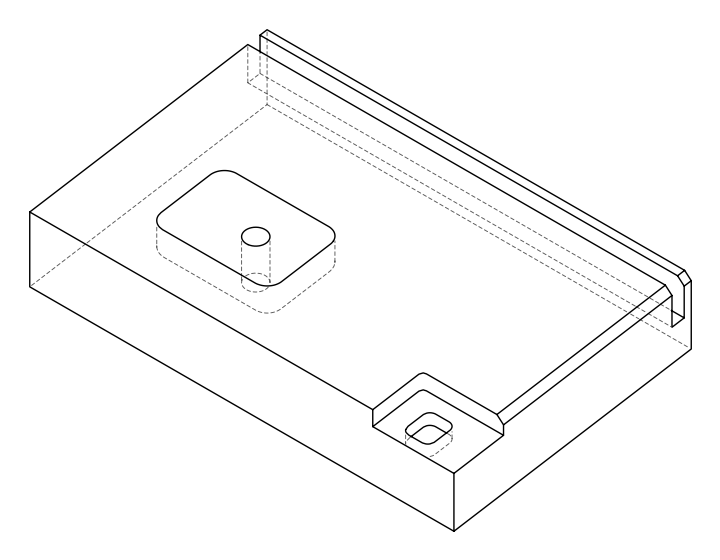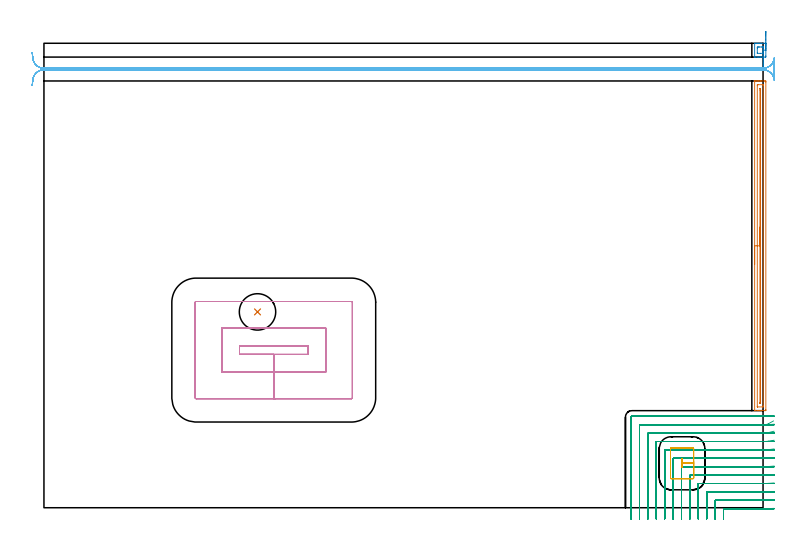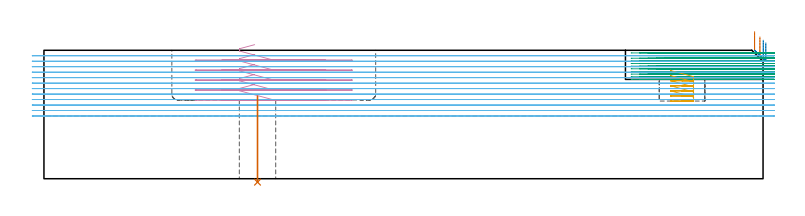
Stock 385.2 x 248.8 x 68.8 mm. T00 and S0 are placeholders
(PLAN: 7 operations, 4 tool changes, 56.7 min)
(1 AREA_MILL | FG_CHAMFER_SURFACE | UGT0205_001 | 4.39 min | 3315 mm3)
(2 AREA_MILL_1 | FG_CHAMFER_SURFACE_1 | UGT0205_001 | 0.32 min | 205 mm3)
(3 MILL_CORNER_NOTCH_RECTANGULAR | CORNER_NOTCH_RECTANGULAR | UGT0201_014 | Follow Part, ap 1.5, ae 75% | 24.53 min | 59681 mm3)
(4 MILL_RECTANGULAR_POCKET | POCKET_RECTANGULAR_STRAIGHT | NXT0201_007 | Follow Part, ap 6.25, ae 75% | 6.04 min | 219333 mm3)
(5 MILL_RECTANGULAR_POCKET_1 | POCKET_RECTANGULAR_STRAIGHT_1 | NXT0201_011 | Follow Part, ap 3, ae 75% | 1.31 min | 7651 mm3)
(6 MILL_RECTANGULAR_SLOT | SLOT_RECTANGULAR | NXT0201_011 | Follow Part, ap 3, ae 75% | 19.92 min | 173415 mm3)
(7 INDEXABLE_INSERT_DRILL_THROUGH_HOLE_FROM_SOLID | STEP1HOLE | NXT0302_010 | 0.19 min | 12583 mm3)
(TOOL UGT0205_001 | Chamfer Mill 20 x 3 x 45 deg. | D20 FL50 Z2)
(TOOL UGT0201_014 | End mill 6 mm | D6 FL24 Z4)
(TOOL NXT0201_007 | ENDMILL 25mm [R216.25-25050GCK54P 1620] | D25 R3 FL54 Z5)
(TOOL NXT0201_011 | ENDMILL 12mm [2P460-1200-NA 1630] | D12 FL38 Z6)
(TOOL NXT0302_010 | Index. Insert Drill 19.5mm [880-D1950L25-05] | D19.5 PA176 FL98 Z2)
(OP 1 AREA_MILL)
G17 G21 G94 G90
T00 M6
G54
G17 G0 G90 X380.7 Y130.3 S1061 M3
G43 Z78.8 H0
G94 G1 Y130.338 Z77.928 F250.
Y130.452 Z77.063
Y130.641 Z76.212
Y130.903 Z75.38
Y131.237 Z74.574
Y131.64 Z73.8
Y132.108 Z73.064
Y132.64 Z72.372
Y133.229 Z71.729
Y133.872 Z71.139
Y134.564 Z70.608
Y135.3 Z70.14
Y136.074 Z69.737
Y136.88 Z69.403
Y137.712 Z69.141
Y138.564 Z68.952
Y139.428 Z68.838
Y140.3 Z68.8
Y228.466
X380.702 Y228.59 Z68.789
X380.81 Y228.598 Z68.682
X380.924 Y228.6 Z68.575
X381.599 Z67.9
X382.298 Z67.201
X382.824 Z66.672
X383.087 Z66.41
X383.7 Z65.797
X383.963 Z65.534
X384.576 Z64.918
X386.021 Z63.475
X386.327 Y228.596 Z63.168
X386.692 Y228.59 Z62.804
X386.696 Y228.396 Z62.801
X386.699 Y228.021
Y52.579
X386.696 Y52.204
X386.692 Y52.01 Z62.804
X386.327 Y52. Z63.168
X384.576 Z64.918
X383.963 Z65.534
X383.7 Z65.797
X383.087 Z66.41
X382.824 Z66.672
X382.298 Z67.201
X380.924 Z68.575
X380.81 Y52.002 Z68.682
X380.702 Y52.01 Z68.789
X380.7 Y52.134 Z68.8
Y140.3
X382.114 Z67.386
X382.115 Y226.071 Z67.385
X382.116 Y226.24 Z67.384
X382.123 Y226.59 Z67.377
X382.472 Y226.598 Z67.028
X385.097 Y226.6 Z64.403
X385.231 Y226.599 Z64.269
X385.253 Y226.596 Z64.247
X385.272 Y226.591 Z64.228
X385.279 Y226.567 Z64.221
X385.284 Y226.41 Z64.216
X385.285 Y226.24 Z64.215
Y54.529
X385.283 Y54.36 Z64.217
X385.277 Y54.01 Z64.223
X384.928 Y54.002 Z64.572
X382.303 Y54. Z67.197
X382.169 Y54.001 Z67.331
X382.147 Y54.004 Z67.353
X382.128 Y54.009 Z67.372
X382.121 Y54.033 Z67.379
X382.116 Y54.19 Z67.384
X382.115 Y54.36 Z67.385
X382.114 Y140.3 Z67.386
X383.528 Z65.972
X383.529 Y223.742 Z65.971
X383.531 Y224.459 Z65.969
X383.533 Y224.545 Z65.967
X383.535 Y224.581 Z65.965
X383.569 Y224.592 Z65.931
X383.7 Y224.593 Z65.8
X383.838 Y224.59 Z65.662
X383.865 Y224.585 Z65.635
X383.868 Y224.562 Z65.632
X383.87 Y224.517 Z65.63
X383.871 Y224.459 Z65.629
X383.872 Y224.284 Z65.628
X383.871 Y56.858 Z65.629
X383.869 Y56.141 Z65.631
X383.867 Y56.055 Z65.633
X383.865 Y56.019 Z65.635
X383.831 Y56.008 Z65.669
X383.7 Y56.007 Z65.8
X383.562 Y56.01 Z65.938
X383.535 Y56.015 Z65.965
X383.532 Y56.038 Z65.968
X383.53 Y56.083 Z65.97
X383.529 Y56.141 Z65.971
Y56.316 Z65.972
X383.528 Y140.3
Y141.172 Z66.01
Y142.037 Z66.123
Y142.888 Z66.312
Y143.72 Z66.575
Y144.526 Z66.908
Y145.3 Z67.311
Y146.036 Z67.78
Y146.728 Z68.311
Y147.371 Z68.9
Y147.96 Z69.544
Y148.492 Z70.236
Y148.96 Z70.972
Y149.363 Z71.745
Y149.697 Z72.551
Y149.959 Z73.383
Y150.148 Z74.235
Y150.262 Z75.1
Y150.3 Z75.972
G0 Z78.8
M5
M2
(OP 2 AREA_MILL_1)
G17 G21 G94 G90
T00 M6
G54
G17 G0 G90 X386.7 Y255.1 S1061 M3
G43 Z78.8 H0
Z72.8
G94 G1 Y255.062 Z71.928 F250.
Y254.948 Z71.063
Y254.759 Z70.212
Y254.497 Z69.38
Y254.163 Z68.574
Y253.76 Z67.8
Y253.292 Z67.064
Y252.76 Z66.372
Y252.171 Z65.729
Y251.528 Z65.14
Y250.836 Z64.608
Y250.1 Z64.14
Y249.326 Z63.737
Y248.52 Z63.403
Y247.688 Z63.141
Y246.837 Z62.952
Y245.972 Z62.838
Y245.1 Z62.8
X386.699 Y241.982 Z62.801
X386.696 Y241.607
X386.692 Y241.41 Z62.804
X386.327 Y241.4 Z63.168
X384.576 Z64.918
X383.969 Z65.528
X383.7 Z65.797
X383.093 Z66.404
X382.824 Z66.672
X382.286 Z67.213
X380.929 Z68.57
X380.812 Y241.402 Z68.68
X380.702 Y241.41 Z68.789
X380.7 Y241.537 Z68.8
Y248.663
X380.703 Y248.79 Z68.788
X380.812 Y248.798 Z68.68
X380.929 Y248.8 Z68.57
X381.611 Z67.889
X382.286 Z67.213
X382.824 Z66.672
X383.093 Z66.404
X383.7 Z65.797
X383.969 Z65.528
X384.576 Z64.918
X386.024 Z63.472
X386.327 Y248.796 Z63.168
X386.692 Y248.79 Z62.804
X386.696 Y248.593 Z62.801
X386.699 Y248.218
X386.7 Y245.1 Z62.8
X385.286 Z64.214
Y244.655
X385.285 Y243.933 Z64.215
X385.284 Y243.764 Z64.216
X385.279 Y243.413 Z64.221
X384.931 Y243.403 Z64.569
X383.7 Y243.4 Z65.8
X382.306 Z67.194
X382.169 Y243.402 Z67.331
X382.147 Y243.404 Z67.353
X382.127 Y243.409 Z67.373
X382.121 Y243.434 Z67.379
X382.116 Y243.593 Z67.384
X382.115 Y243.764 Z67.385
Y246.267
X382.116 Y246.436 Z67.384
X382.121 Y246.787 Z67.379
X382.47 Y246.797 Z67.03
X382.824 Y246.799 Z66.676
X383.342 Y246.8 Z66.158
X384.218 Z65.282
X385.094 Z64.406
X385.231 Y246.798 Z64.269
X385.253 Y246.796 Z64.247
X385.273 Y246.791 Z64.227
X385.279 Y246.766 Z64.221
X385.284 Y246.607 Z64.216
X385.285 Y246.436 Z64.215
X385.286 Y245.714 Z64.214
Y245.1
Y244.229 Z64.252
Y243.364 Z64.366
Y242.512 Z64.555
Y241.68 Z64.817
Y240.874 Z65.151
Y240.1 Z65.554
Y239.364 Z66.023
Y238.672 Z66.554
Y238.029 Z67.143
Y237.44 Z67.787
Y236.909 Z68.479
Y236.44 Z69.214
X385.285 Y236.037 Z69.988
Y235.703 Z70.794
Y235.441 Z71.626
Y235.252 Z72.478
Y235.138 Z73.343
Y235.1 Z74.215
G0 Z78.8
M5
M2
(OP 3 MILL_CORNER_NOTCH_RECTANGULAR)
G17 G21 G94 G90
T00 M6
G54
G17 G0 G90 X391.163 Y-0.324 S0 M3
G43 Z78.802 H0
Z67.384
G94 G1 X388.165 Y-0.454 F250.
G2 X386.028 Y-0.5 R49.5 F500.
G1 X364.296
G3 X364. Y-0.796 R0.3
G1 Y-3.
Y-6. F250.
G0 Z78.802
X391.196 Y4.197
Z67.384
G1 X388.2 Y4.052
G2 X386.028 Y4. R45. F500.
G1 X359.796
G3 X359.5 Y3.704 R0.3
G1 Y-3.
Y-6. F250.
G0 Z78.802
X391.196 Y8.719
Z67.384
G1 X388.2 Y8.558
G2 X386.028 Y8.5 R40.5 F500.
G1 X355.297
G3 X355. Y8.203 R0.3
G1 Y-3.
Y-6. F250.
G0 Z78.802
X391.195 Y13.247
Z67.384
G1 X388.2 Y13.066
G2 X386.028 Y13. R36. F500.
G1 X350.797
G3 X350.5 Y12.703 R0.3
G1 Y-3.
Y-6. F250.
G0 Z78.802
X391.193 Y17.782
Z67.384
G1 X388.2 Y17.575
G2 X386.028 Y17.5 R31.5 F500.
G1 X346.297
G3 X346. Y17.203 R0.3
G1 Y-3.
Y-6. F250.
G0 Z78.802
X391.19 Y22.329
Z67.384
G1 X388.2 Y22.087
G2 X386.028 Y22. R27. F500.
G1 X341.797
G3 X341.5 Y21.703 R0.3
G1 Y-3.
Y-6. F250.
G0 Z78.802
X391.186 Y26.895
Z67.384
G1 X388.2 Y26.605
G2 X386.028 Y26.5 R22.5 F500.
G1 X337.297
G3 X337. Y26.203 R0.3
G1 Y-3.
Y-6. F250.
G0 Z78.802
X391.178 Y31.493
Z67.384
G1 X388.2 Y31.132
G2 X386.028 Y31. R18. F500.
G1 X332.797
G3 X332.5 Y30.703 R0.3
G1 Y-3.
Y-6. F250.
G0 Z78.802
X391.161 Y36.158
Z67.384
G1 X388.2 Y35.676
G2 X386.028 Y35.5 R13.5 F500.
G1 X328.297
G3 X328. Y35.203 R0.3
G1 Y-3.
Y-6. F250.
G0 Z78.802
X391.111 Y40.99
Z67.384
G1 X388.2 Y40.266
G2 X386.028 Y40. R9. F500.
G1 X323.797
G3 X323.5 Y39.703 R0.3
G1 Y-3.
Y-6. F250.
G0 Z78.802
X390.827 Y46.507
Z67.384
G1 X388.2 Y45.059
G2 X386.028 Y44.5 R4.5 F500.
G1 X319.298
G3 X319. Y44.202 R0.3
G1 Y-3.
Y-6. F250.
G0 Z78.802
X389.028 Y49.
Z67.384
G1 X386.028
X314.9 F500.
G3 X314.5 Y48.6 R0.4
G1 Y-3.
Y-6. F250.
G0 Z78.802
X391.158 Y-0.479
Z65.965
G1 X388.158 Y-0.499
G2 X387.83 Y-0.5 R49.5 F500.
G1 X364.296
G3 X364. Y-0.796 R0.3
G1 Y-3.
Y-6. F250.
G0 Z78.802
X391.2 Y4.026
Z65.965
G1 X388.2 Y4.002
G2 X387.83 Y4. R45. F500.
G1 X359.796
G3 X359.5 Y3.704 R0.3
G1 Y-3.
Y-6. F250.
G0 Z78.802
X391.2 Y8.529
Z65.965
G1 X388.2 Y8.502
G2 X387.83 Y8.5 R40.5 F500.
G1 X355.297
G3 X355. Y8.203 R0.3
G1 Y-3.
Y-6. F250.
G0 Z78.802
X391.2 Y13.033
Z65.965
G1 X388.2 Y13.002
G2 X387.83 Y13. R36. F500.
G1 X350.797
G3 X350.5 Y12.703 R0.3
G1 Y-3.
Y-6. F250.
G0 Z78.802
X391.2 Y17.537
Z65.965
G1 X388.2 Y17.502
G2 X387.83 Y17.5 R31.5 F500.
G1 X346.297
G3 X346. Y17.203 R0.3
G1 Y-3.
Y-6. F250.
G0 Z78.802
X391.2 Y22.044
Z65.965
G1 X388.2 Y22.003
G2 X387.83 Y22. R27. F500.
G1 X341.797
G3 X341.5 Y21.703 R0.3
G1 Y-3.
Y-6. F250.
G0 Z78.802
X391.2 Y26.552
Z65.965
G1 X388.2 Y26.503
G2 X387.83 Y26.5 R22.5 F500.
G1 X337.297
G3 X337. Y26.203 R0.3
G1 Y-3.
Y-6. F250.
G0 Z78.802
X391.199 Y31.065
Z65.965
G1 X388.2 Y31.004
G2 X387.83 Y31. R18. F500.
G1 X332.797
G3 X332.5 Y30.703 R0.3
G1 Y-3.
Y-6. F250.
G0 Z78.802
X391.199 Y35.587
Z65.965
G1 X388.2 Y35.505
G2 X387.83 Y35.5 R13.5 F500.
G1 X328.297
G3 X328. Y35.203 R0.3
G1 Y-3.
Y-6. F250.
G0 Z78.802
X391.197 Y40.131
Z65.965
G1 X388.2 Y40.008
G2 X387.83 Y40. R9. F500.
G1 X323.797
G3 X323.5 Y39.703 R0.3
G1 Y-3.
Y-6. F250.
G0 Z78.802
X391.19 Y44.762
Z65.965
G1 X388.2 Y44.515
G2 X387.83 Y44.5 R4.5 F500.
G1 X319.298
G3 X319. Y44.202 R0.3
G1 Y-3.
Y-6. F250.
G0 Z78.802
X390.83 Y49.
Z65.965
G1 X387.83
X314.9 F500.
G3 X314.5 Y48.6 R0.4
G1 Y-3.
Y-6. F250.
G0 Z78.802
X391.158 Y-0.5
Z64.547
G1 X388.158
X364.296 F500.
G3 X364. Y-0.796 R0.3
G1 Y-3.
Y-6. F250.
G0 Z78.802
X391.2 Y4.
Z64.547
G1 X388.2
X359.796 F500.
G3 X359.5 Y3.704 R0.3
G1 Y-3.
Y-6. F250.
G0 Z78.802
X391.2 Y8.5
Z64.547
G1 X388.2
X355.297 F500.
G3 X355. Y8.203 R0.3
G1 Y-3.
Y-6. F250.
G0 Z78.802
X391.2 Y13.
Z64.547
G1 X388.2
X350.797 F500.
G3 X350.5 Y12.703 R0.3
G1 Y-3.
Y-6. F250.
G0 Z78.802
X391.2 Y17.5
Z64.547
G1 X388.2
X346.297 F500.
G3 X346. Y17.203 R0.3
G1 Y-3.
Y-6. F250.
G0 Z78.802
X391.2 Y22.
Z64.547
G1 X388.2
X341.797 F500.
G3 X341.5 Y21.703 R0.3
G1 Y-3.
Y-6. F250.
G0 Z78.802
X391.2 Y26.5
Z64.547
G1 X388.2
X337.297 F500.
G3 X337. Y26.203 R0.3
G1 Y-3.
Y-6. F250.
G0 Z78.802
X391.2 Y31.
Z64.547
G1 X388.2
X332.797 F500.
G3 X332.5 Y30.703 R0.3
G1 Y-3.
Y-6. F250.
G0 Z78.802
X391.2 Y35.5
Z64.547
G1 X388.2
X328.297 F500.
G3 X328. Y35.203 R0.3
G1 Y-3.
Y-6. F250.
G0 Z78.802
X391.2 Y40.
Z64.547
G1 X388.2
X323.797 F500.
G3 X323.5 Y39.703 R0.3
G1 Y-3.
Y-6. F250.
G0 Z78.802
X391.2 Y44.5
Z64.547
G1 X388.2
X319.298 F500.
G3 X319. Y44.202 R0.3
G1 Y-3.
Y-6. F250.
G0 Z78.802
X391.2 Y49.
Z64.547
G1 X388.2
X314.9 F500.
G3 X314.5 Y48.6 R0.4
G1 Y-3.
Y-6. F250.
G0 Z78.802
X391.158 Y-0.5
Z63.129
G1 X388.158
X364.296 F500.
G3 X364. Y-0.796 R0.3
G1 Y-3.
Y-6. F250.
G0 Z78.802
X391.2 Y4.
Z63.129
G1 X388.2
X359.796 F500.
G3 X359.5 Y3.704 R0.3
G1 Y-3.
Y-6. F250.
G0 Z78.802
X391.2 Y8.5
Z63.129
G1 X388.2
X355.297 F500.
G3 X355. Y8.203 R0.3
G1 Y-3.
Y-6. F250.
G0 Z78.802
X391.2 Y13.
Z63.129
G1 X388.2
X350.797 F500.
G3 X350.5 Y12.703 R0.3
G1 Y-3.
Y-6. F250.
G0 Z78.802
X391.2 Y17.5
Z63.129
G1 X388.2
X346.297 F500.
G3 X346. Y17.203 R0.3
G1 Y-3.
Y-6. F250.
G0 Z78.802
X391.2 Y22.
Z63.129
G1 X388.2
X341.797 F500.
G3 X341.5 Y21.703 R0.3
G1 Y-3.
Y-6. F250.
G0 Z78.802
X391.2 Y26.5
Z63.129
G1 X388.2
X337.297 F500.
G3 X337. Y26.203 R0.3
G1 Y-3.
Y-6. F250.
G0 Z78.802
X391.2 Y31.
Z63.129
G1 X388.2
X332.797 F500.
G3 X332.5 Y30.703 R0.3
G1 Y-3.
Y-6. F250.
G0 Z78.802
X391.2 Y35.5
Z63.129
G1 X388.2
X328.297 F500.
G3 X328. Y35.203 R0.3
G1 Y-3.
Y-6. F250.
G0 Z78.802
X391.2 Y40.
Z63.129
G1 X388.2
X323.797 F500.
G3 X323.5 Y39.703 R0.3
G1 Y-3.
Y-6. F250.
G0 Z78.802
X391.2 Y44.5
Z63.129
G1 X388.2
X319.298 F500.
G3 X319. Y44.202 R0.3
G1 Y-3.
Y-6. F250.
G0 Z78.802
X391.2 Y49.
Z63.129
G1 X388.2
X314.9 F500.
G3 X314.5 Y48.6 R0.4
G1 Y-3.
Y-6. F250.
G0 Z78.802
X391.158 Y-0.5
Z61.71
G1 X388.158
X364.296 F500.
G3 X364. Y-0.796 R0.3
G1 Y-3.
Y-6. F250.
G0 Z78.802
X391.2 Y4.
Z61.71
G1 X388.2
X359.796 F500.
G3 X359.5 Y3.704 R0.3
G1 Y-3.
Y-6. F250.
G0 Z78.802
X391.2 Y8.5
Z61.71
G1 X388.2
X355.296 F500.
G3 X355. Y8.204 R0.3
G1 Y-3.
Y-6. F250.
G0 Z78.802
X391.2 Y13.
Z61.71
G1 X388.2
X350.797 F500.
G3 X350.5 Y12.703 R0.3
G1 Y-3.
Y-6. F250.
G0 Z78.802
X391.2 Y17.5
Z61.71
G1 X388.2
X346.297 F500.
G3 X346. Y17.203 R0.3
G1 Y-3.
Y-6. F250.
G0 Z78.802
X391.2 Y22.
Z61.71
G1 X388.2
X341.797 F500.
G3 X341.5 Y21.703 R0.3
G1 Y-3.
Y-6. F250.
G0 Z78.802
X391.2 Y26.5
Z61.71
G1 X388.2
X337.297 F500.
G3 X337. Y26.203 R0.3
G1 Y-3.
Y-6. F250.
G0 Z78.802
X391.2 Y31.
Z61.71
G1 X388.2
X332.797 F500.
G3 X332.5 Y30.703 R0.3
G1 Y-3.
Y-6. F250.
G0 Z78.802
X391.2 Y35.5
Z61.71
G1 X388.2
X328.297 F500.
G3 X328. Y35.203 R0.3
G1 Y-3.
Y-6. F250.
G0 Z78.802
X391.2 Y40.
Z61.71
G1 X388.2
X323.797 F500.
G3 X323.5 Y39.703 R0.3
G1 Y-3.
Y-6. F250.
G0 Z78.802
X391.2 Y44.5
Z61.71
G1 X388.2
X319.298 F500.
G3 X319. Y44.202 R0.3
G1 Y-3.
Y-6. F250.
G0 Z78.802
X391.2 Y49.
Z61.71
G1 X388.2
X314.9 F500.
G3 X314.5 Y48.6 R0.4
G1 Y-3.
Y-6. F250.
G0 Z78.802
X391.158 Y-0.5
Z60.292
G1 X388.158
X364.296 F500.
G3 X364. Y-0.796 R0.3
G1 Y-3.
Y-6. F250.
G0 Z78.802
X391.2 Y4.
Z60.292
G1 X388.2
X359.796 F500.
G3 X359.5 Y3.704 R0.3
G1 Y-3.
Y-6. F250.
G0 Z78.802
X391.2 Y8.5
Z60.292
G1 X388.2
X355.296 F500.
G3 X355. Y8.204 R0.3
G1 Y-3.
Y-6. F250.
G0 Z78.802
X391.2 Y13.
Z60.292
G1 X388.2
X350.797 F500.
G3 X350.5 Y12.703 R0.3
G1 Y-3.
Y-6. F250.
G0 Z78.802
X391.2 Y17.5
Z60.292
G1 X388.2
X346.297 F500.
G3 X346. Y17.203 R0.3
G1 Y-3.
Y-6. F250.
G0 Z78.802
X391.2 Y22.
Z60.292
G1 X388.2
X341.797 F500.
G3 X341.5 Y21.703 R0.3
G1 Y-3.
Y-6. F250.
G0 Z78.802
X391.2 Y26.5
Z60.292
G1 X388.2
X337.297 F500.
G3 X337. Y26.203 R0.3
G1 Y-3.
Y-6. F250.
G0 Z78.802
X391.2 Y31.
Z60.292
G1 X388.2
X332.797 F500.
G3 X332.5 Y30.703 R0.3
G1 Y-3.
Y-6. F250.
G0 Z78.802
X391.2 Y35.5
Z60.292
G1 X388.2
X328.297 F500.
G3 X328. Y35.203 R0.3
G1 Y-3.
Y-6. F250.
G0 Z78.802
X391.2 Y40.
Z60.292
G1 X388.2
X323.797 F500.
G3 X323.5 Y39.703 R0.3
G1 Y-3.
Y-6. F250.
G0 Z78.802
X391.2 Y44.5
Z60.292
G1 X388.2
X319.298 F500.
G3 X319. Y44.202 R0.3
G1 Y-3.
Y-6. F250.
G0 Z78.802
X391.2 Y49.
Z60.292
G1 X388.2
X314.9 F500.
G3 X314.5 Y48.6 R0.4
G1 Y-3.
Y-6. F250.
G0 Z78.802
X391.158 Y-0.5
Z58.873
G1 X388.158
X364.296 F500.
G3 X364. Y-0.796 R0.3
G1 Y-3.
Y-6. F250.
G0 Z78.802
X391.2 Y4.
Z58.873
G1 X388.2
X359.796 F500.
G3 X359.5 Y3.704 R0.3
G1 Y-3.
Y-6. F250.
G0 Z78.802
X391.2 Y8.5
Z58.873
G1 X388.2
X355.296 F500.
G3 X355. Y8.204 R0.3
G1 Y-3.
Y-6. F250.
G0 Z78.802
X391.2 Y13.
Z58.873
G1 X388.2
X350.797 F500.
G3 X350.5 Y12.703 R0.3
G1 Y-3.
Y-6. F250.
G0 Z78.802
X391.2 Y17.5
Z58.873
G1 X388.2
X346.297 F500.
G3 X346. Y17.203 R0.3
G1 Y-3.
Y-6. F250.
G0 Z78.802
X391.2 Y22.
Z58.873
G1 X388.2
X341.797 F500.
G3 X341.5 Y21.703 R0.3
G1 Y-3.
Y-6. F250.
G0 Z78.802
X391.2 Y26.5
Z58.873
G1 X388.2
X337.297 F500.
G3 X337. Y26.203 R0.3
G1 Y-3.
Y-6. F250.
G0 Z78.802
X391.2 Y31.
Z58.873
G1 X388.2
X332.797 F500.
G3 X332.5 Y30.703 R0.3
G1 Y-3.
Y-6. F250.
G0 Z78.802
X391.2 Y35.5
Z58.873
G1 X388.2
X328.297 F500.
G3 X328. Y35.203 R0.3
G1 Y-3.
Y-6. F250.
G0 Z78.802
X391.2 Y40.
Z58.873
G1 X388.2
X323.797 F500.
G3 X323.5 Y39.703 R0.3
G1 Y-3.
Y-6. F250.
G0 Z78.802
X391.2 Y44.5
Z58.873
G1 X388.2
X319.298 F500.
G3 X319. Y44.202 R0.3
G1 Y-3.
Y-6. F250.
G0 Z78.802
X391.2 Y49.
Z58.873
G1 X388.2
X314.9 F500.
G3 X314.5 Y48.6 R0.4
G1 Y-3.
Y-6. F250.
G0 Z78.802
X391.158 Y-0.5
Z57.455
G1 X388.158
X364.296 F500.
G3 X364. Y-0.796 R0.3
G1 Y-3.
Y-6. F250.
G0 Z78.802
X391.2 Y4.
Z57.455
G1 X388.2
X359.796 F500.
G3 X359.5 Y3.704 R0.3
G1 Y-3.
Y-6. F250.
G0 Z78.802
X391.2 Y8.5
Z57.455
G1 X388.2
X355.296 F500.
G3 X355. Y8.204 R0.3
G1 Y-3.
Y-6. F250.
G0 Z78.802
X391.2 Y13.
Z57.455
G1 X388.2
X350.797 F500.
G3 X350.5 Y12.703 R0.3
G1 Y-3.
Y-6. F250.
G0 Z78.802
X391.2 Y17.5
Z57.455
G1 X388.2
X346.297 F500.
G3 X346. Y17.203 R0.3
G1 Y-3.
Y-6. F250.
G0 Z78.802
X391.2 Y22.
Z57.455
G1 X388.2
X341.797 F500.
G3 X341.5 Y21.703 R0.3
G1 Y-3.
Y-6. F250.
G0 Z78.802
X391.2 Y26.5
Z57.455
G1 X388.2
X337.297 F500.
G3 X337. Y26.203 R0.3
G1 Y-3.
Y-6. F250.
G0 Z78.802
X391.2 Y31.
Z57.455
G1 X388.2
X332.797 F500.
G3 X332.5 Y30.703 R0.3
G1 Y-3.
Y-6. F250.
G0 Z78.802
X391.2 Y35.5
Z57.455
G1 X388.2
X328.297 F500.
G3 X328. Y35.203 R0.3
G1 Y-3.
Y-6. F250.
G0 Z78.802
X391.2 Y40.
Z57.455
G1 X388.2
X323.797 F500.
G3 X323.5 Y39.703 R0.3
G1 Y-3.
Y-6. F250.
G0 Z78.802
X391.2 Y44.5
Z57.455
G1 X388.2
X319.298 F500.
G3 X319. Y44.202 R0.3
G1 Y-3.
Y-6. F250.
G0 Z78.802
X391.2 Y49.
Z57.455
G1 X388.2
X314.9 F500.
G3 X314.5 Y48.6 R0.4
G1 Y-3.
Y-6. F250.
G0 Z78.802
X391.158 Y-0.5
Z56.037
G1 X388.158
X364.296 F500.
G3 X364. Y-0.796 R0.3
G1 Y-3.
Y-6. F250.
G0 Z78.802
X391.2 Y4.
Z56.037
G1 X388.2
X359.796 F500.
G3 X359.5 Y3.704 R0.3
G1 Y-3.
Y-6. F250.
G0 Z78.802
X391.2 Y8.5
Z56.037
G1 X388.2
X355.296 F500.
G3 X355. Y8.204 R0.3
G1 Y-3.
Y-6. F250.
G0 Z78.802
X391.2 Y13.
Z56.037
G1 X388.2
X350.797 F500.
G3 X350.5 Y12.703 R0.3
G1 Y-3.
Y-6. F250.
G0 Z78.802
X391.2 Y17.5
Z56.037
G1 X388.2
X346.297 F500.
G3 X346. Y17.203 R0.3
G1 Y-3.
Y-6. F250.
G0 Z78.802
X391.2 Y22.
Z56.037
G1 X388.2
X341.797 F500.
G3 X341.5 Y21.703 R0.3
G1 Y-3.
Y-6. F250.
G0 Z78.802
X391.2 Y26.5
Z56.037
G1 X388.2
X337.297 F500.
G3 X337. Y26.203 R0.3
G1 Y-3.
Y-6. F250.
G0 Z78.802
X391.2 Y31.
Z56.037
G1 X388.2
X332.797 F500.
G3 X332.5 Y30.703 R0.3
G1 Y-3.
Y-6. F250.
G0 Z78.802
X391.2 Y35.5
Z56.037
G1 X388.2
X328.297 F500.
G3 X328. Y35.203 R0.3
G1 Y-3.
Y-6. F250.
G0 Z78.802
X391.2 Y40.
Z56.037
G1 X388.2
X323.797 F500.
G3 X323.5 Y39.703 R0.3
G1 Y-3.
Y-6. F250.
G0 Z78.802
X391.2 Y44.5
Z56.037
G1 X388.2
X319.298 F500.
G3 X319. Y44.202 R0.3
G1 Y-3.
Y-6. F250.
G0 Z78.802
X391.2 Y49.
Z56.037
G1 X388.2
X314.9 F500.
G3 X314.5 Y48.6 R0.4
G1 Y-3.
Y-6. F250.
G0 Z78.802
X391.158 Y-0.5
Z54.618
G1 X388.158
X364.296 F500.
G3 X364. Y-0.796 R0.3
G1 Y-3.
Y-6. F250.
G0 Z78.802
X391.2 Y4.
Z54.618
G1 X388.2
X359.796 F500.
G3 X359.5 Y3.704 R0.3
G1 Y-3.
Y-6. F250.
G0 Z78.802
X391.2 Y8.5
Z54.618
G1 X388.2
X355.296 F500.
G3 X355. Y8.204 R0.3
G1 Y-3.
Y-6. F250.
G0 Z78.802
X391.2 Y13.
Z54.618
G1 X388.2
X350.797 F500.
G3 X350.5 Y12.703 R0.3
G1 Y-3.
Y-6. F250.
G0 Z78.802
X391.2 Y17.5
Z54.618
G1 X388.2
X346.297 F500.
G3 X346. Y17.203 R0.3
G1 Y-3.
Y-6. F250.
G0 Z78.802
X391.2 Y22.
Z54.618
G1 X388.2
X341.797 F500.
G3 X341.5 Y21.703 R0.3
G1 Y-3.
Y-6. F250.
G0 Z78.802
X391.2 Y26.5
Z54.618
G1 X388.2
X337.297 F500.
G3 X337. Y26.203 R0.3
G1 Y-3.
Y-6. F250.
G0 Z78.802
X391.2 Y31.
Z54.618
G1 X388.2
X332.797 F500.
G3 X332.5 Y30.703 R0.3
G1 Y-3.
Y-6. F250.
G0 Z78.802
X391.2 Y35.5
Z54.618
G1 X388.2
X328.297 F500.
G3 X328. Y35.203 R0.3
G1 Y-3.
Y-6. F250.
G0 Z78.802
X391.2 Y40.
Z54.618
G1 X388.2
X323.797 F500.
G3 X323.5 Y39.703 R0.3
G1 Y-3.
Y-6. F250.
G0 Z78.802
X391.2 Y44.5
Z54.618
G1 X388.2
X319.298 F500.
G3 X319. Y44.202 R0.3
G1 Y-3.
Y-6. F250.
G0 Z78.802
X391.2 Y49.
Z54.618
G1 X388.2
X314.9 F500.
G3 X314.5 Y48.6 R0.4
G1 Y-3.
Y-6. F250.
G0 Z78.802
X391.158 Y-0.5
Z53.2
G1 X388.158
X364.296 F500.
G3 X364. Y-0.796 R0.3
G1 Y-3.
Y-6. F250.
G0 Z78.802
X391.2 Y4.
Z53.2
G1 X388.2
X359.796 F500.
G3 X359.5 Y3.704 R0.3
G1 Y-3.
Y-6. F250.
G0 Z78.802
X391.2 Y8.5
Z53.2
G1 X388.2
X355.296 F500.
G3 X355. Y8.204 R0.3
G1 Y-3.
Y-6. F250.
G0 Z78.802
X391.2 Y13.
Z53.2
G1 X388.2
X350.797 F500.
G3 X350.5 Y12.703 R0.3
G1 Y-3.
Y-6. F250.
G0 Z78.802
X391.2 Y17.5
Z53.2
G1 X388.2
X346.297 F500.
G3 X346. Y17.203 R0.3
G1 Y-3.
Y-6. F250.
G0 Z78.802
X391.2 Y22.
Z53.2
G1 X388.2
X341.797 F500.
G3 X341.5 Y21.703 R0.3
G1 Y-3.
Y-6. F250.
G0 Z78.802
X391.2 Y26.5
Z53.2
G1 X388.2
X337.297 F500.
G3 X337. Y26.203 R0.3
G1 Y-3.
Y-6. F250.
G0 Z78.802
X391.2 Y31.
Z53.2
G1 X388.2
X332.797 F500.
G3 X332.5 Y30.703 R0.3
G1 Y-3.
Y-6. F250.
G0 Z78.802
X391.2 Y35.5
Z53.2
G1 X388.2
X328.297 F500.
G3 X328. Y35.203 R0.3
G1 Y-3.
Y-6. F250.
G0 Z78.802
X391.2 Y40.
Z53.2
G1 X388.2
X323.797 F500.
G3 X323.5 Y39.703 R0.3
G1 Y-3.
Y-6. F250.
G0 Z78.802
X391.2 Y44.5
Z53.2
G1 X388.2
X319.298 F500.
G3 X319. Y44.202 R0.3
G1 Y-3.
Y-6. F250.
G0 Z78.802
X391.2 Y49.
Z53.2
G1 X388.2
X314.9 F500.
G3 X314.5 Y48.6 R0.4
G1 Y-3.
Y-6. F250.
G0 Z78.802
M5
M2
(OP 4 MILL_RECTANGULAR_POCKET)
G17 G21 G94 G90
T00 M6
G54
G17 G0 G90 X112.852 Y86.75 S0 M3
G43 Z78.802 H1
Z71.802
G94 G1 X104.75 Z69.631 F250.
Y82.15 Z68.399
X123.1 Z63.482
X141.45 F500.
Y86.75
X104.75
Y82.15
X123.1
Y72.65
X150.95
Y96.25
X95.25
Y72.65
X123.1
Y58.4
X164.7
G3 X165.2 Y58.9 R0.5
G1 Y110.
G3 X164.7 Y110.5 R0.5
G1 X81.5
G3 X81. Y110. R0.5
G1 Y58.9
G3 X81.5 Y58.4 R0.5
G1 X123.1
X124.1
G0 X112.852 Y86.75 Z66.482
G1 X104.75 Z64.311 F250.
Y82.15 Z63.078
X123.1 Z58.161
X141.45 F500.
Y86.75
X104.75
Y82.15
X123.1
Y72.65
X150.95
Y96.25
X95.25
Y72.65
X123.1
Y58.4
X164.7
G3 X165.2 Y58.9 R0.5
G1 Y110.
G3 X164.7 Y110.5 R0.5
G1 X81.5
G3 X81. Y110. R0.5
G1 Y58.9
G3 X81.5 Y58.4 R0.5
G1 X123.1
X124.1
G0 X112.852 Y86.75 Z61.161
G1 X104.75 Z58.99 F250.
Y82.15 Z57.758
X123.1 Z52.841
X141.45 F500.
Y86.75
X104.75
Y82.15
X123.1
Y72.65
X150.95
Y96.25
X95.25
Y72.65
X123.1
Y58.4
X164.7
G3 X165.2 Y58.9 R0.5
G1 Y110.
G3 X164.7 Y110.5 R0.5
G1 X81.5
G3 X81. Y110. R0.5
G1 Y58.9
G3 X81.5 Y58.4 R0.5
G1 X123.1
X124.1
G0 X112.852 Y86.75 Z55.841
G1 X104.75 Z53.67 F250.
Y82.15 Z52.437
X123.1 Z47.52
X141.45 F500.
Y86.75
X104.75
Y82.15
X123.1
Y72.65
X150.95
Y96.25
X95.25
Y72.65
X123.1
Y58.4
X164.7
G3 X165.2 Y58.9 R0.5
G1 Y110.
G3 X164.7 Y110.5 R0.5
G1 X81.5
G3 X81. Y110. R0.5
G1 Y58.9
G3 X81.5 Y58.4 R0.5
G1 X123.1
X124.1
G0 X112.852 Y86.75 Z50.52
G1 X104.75 Z48.349 F250.
Y82.15 Z47.117
X123.1 Z42.2
X141.45 F500.
Y86.75
X104.75
Y82.15
X123.1
Y72.65
X150.95
Y96.25
X95.25
Y72.65
X123.1
Y58.4
X164.7
G3 X165.2 Y58.9 R0.5
G1 Y110.
G3 X164.7 Y110.5 R0.5
G1 X81.5
G3 X81. Y110. R0.5
G1 Y58.9
G3 X81.5 Y58.4 R0.5
G1 X123.1
X124.1
G0 Z78.802
M5
M2
(OP 5 MILL_RECTANGULAR_POCKET_1)
G17 G21 G94 G90
T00 M6
G54
G17 G0 G90 X335.6 Y16.596 S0 M3
G43 Z78.802 H1
Z58.201
G94 G1 Y15.9 Z58.015 F250.
Y15.845 Z58.
X335.646 Y15.732 Z57.967
X335.732 Y15.646 Z57.934
X335.845 Y15.6 Z57.902
X347.755 Z54.71
X347.868 Y15.646 Z54.678
X347.954 Y15.732 Z54.645
X348. Y15.845 Z54.612
Y23.8 Z52.481
X342.
Y26. F500.
X341.6
Y21.6
X342.
Y23.8
X348.
Y31.7
G3 X347.7 Y32. R0.3
G1 X335.9
G3 X335.6 Y31.7 R0.3
G1 Y15.9
G3 X335.9 Y15.6 R0.3
G1 X347.7
G3 X348. Y15.9 R0.3
G1 Y23.8
Y24.8
G0 X335.6 Y16.596 Z55.481
G1 Y15.9 Z55.294 F250.
Y15.845 Z55.28
X335.646 Y15.732 Z55.247
X335.732 Y15.646 Z55.214
X335.845 Y15.6 Z55.182
X347.755 Z51.99
X347.868 Y15.646 Z51.958
X347.954 Y15.732 Z51.925
X348. Y15.845 Z51.892
Y23.8 Z49.761
X342.
Y26. F500.
X341.6
Y21.6
X342.
Y23.8
X348.
Y31.7
G3 X347.7 Y32. R0.3
G1 X335.9
G3 X335.6 Y31.7 R0.3
G1 Y15.9
G3 X335.9 Y15.6 R0.3
G1 X347.7
G3 X348. Y15.9 R0.3
G1 Y23.8
Y24.8
G0 X335.6 Y16.596 Z52.761
G1 Y15.9 Z52.574 F250.
Y15.845 Z52.559
X335.646 Y15.732 Z52.527
X335.732 Y15.646 Z52.494
X335.845 Y15.6 Z52.461
X347.755 Z49.27
X347.868 Y15.646 Z49.237
X347.954 Y15.732 Z49.205
X348. Y15.845 Z49.172
Y23.8 Z47.04
X342.
Y26. F500.
X341.6
Y21.6
X342.
Y23.8
X348.
Y31.7
G3 X347.7 Y32. R0.3
G1 X335.9
G3 X335.6 Y31.7 R0.3
G1 Y15.9
G3 X335.9 Y15.6 R0.3
G1 X347.7
G3 X348. Y15.9 R0.3
G1 Y23.8
Y24.8
G0 X335.6 Y16.596 Z50.04
G1 Y15.9 Z49.854 F250.
Y15.845 Z49.839
X335.646 Y15.732 Z49.806
X335.732 Y15.646 Z49.774
X335.845 Y15.6 Z49.741
X347.755 Z46.55
X347.868 Y15.646 Z46.517
X347.954 Y15.732 Z46.484
X348. Y15.845 Z46.452
Y23.8 Z44.32
X342.
Y26. F500.
X341.6
Y21.6
X342.
Y23.8
X348.
Y31.7
G3 X347.7 Y32. R0.3
G1 X335.9
G3 X335.6 Y31.7 R0.3
G1 Y15.9
G3 X335.9 Y15.6 R0.3
G1 X347.7
G3 X348. Y15.9 R0.3
G1 Y23.8
Y24.8
G0 X335.6 Y16.596 Z47.32
G1 Y15.9 Z47.134 F250.
Y15.845 Z47.119
X335.646 Y15.732 Z47.086
X335.732 Y15.646 Z47.054
X335.845 Y15.6 Z47.021
X347.755 Z43.83
X347.868 Y15.646 Z43.797
X347.954 Y15.732 Z43.764
X348. Y15.845 Z43.732
Y23.8 Z41.6
X342.
Y26. F500.
X341.6
Y21.6
X342.
Y23.8
X348.
Y31.7
G3 X347.7 Y32. R0.3
G1 X335.9
G3 X335.6 Y31.7 R0.3
G1 Y15.9
G3 X335.9 Y15.6 R0.3
G1 X347.7
G3 X348. Y15.9 R0.3
G1 Y23.8
Y24.8
G0 Z78.802
M5
M2
(OP 6 MILL_RECTANGULAR_SLOT)
G17 G21 G94 G90
T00 M6
G54
G17 G0 G90 X-6.27 Y226.214 S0 M3
G43 Z78.802 H1
Z65.869
G94 G1 X-5.97 Y229.199 F250.
G2 X0. Y234.6 R6. F500.
G1 X385.2
G2 X390.782 Y230.8 R6.
G1 X390.81 Y230.789
G3 X391.2 Y232.917 R6.
G1 Y237.067
G3 X390.807 Y239.203 R6.
G1 X390.779 Y239.192
G2 X385.2 Y235.4 R6.
G1 X0.
G2 X-5.97 Y240.801 R6.
G1 X-6.27 Y243.786 F250.
G0 Y226.214 Z62.935
G1 X-5.97 Y229.199
G2 X0. Y234.6 R6. F500.
G1 X385.2
G2 X391.17 Y229.199 R6.
G1 X391.2
Y240.801
X391.17
G2 X385.2 Y235.4 R6.
G1 X0.
G2 X-5.97 Y240.801 R6.
G1 X-6.27 Y243.786 F250.
G0 Y226.214 Z60.002
G1 X-5.97 Y229.199
G2 X0. Y234.6 R6. F500.
G1 X385.2
G2 X391.17 Y229.199 R6.
G1 X391.2
Y240.801
X391.17
G2 X385.2 Y235.4 R6.
G1 X0.
G2 X-5.97 Y240.801 R6.
G1 X-6.27 Y243.786 F250.
G0 Y226.214 Z57.068
G1 X-5.97 Y229.199
G2 X0. Y234.6 R6. F500.
G1 X385.2
G2 X391.17 Y229.199 R6.
G1 X391.2
Y240.801
X391.17
G2 X385.2 Y235.4 R6.
G1 X0.
G2 X-5.97 Y240.801 R6.
G1 X-6.27 Y243.786 F250.
G0 Y226.214 Z54.135
G1 X-5.97 Y229.199
G2 X0. Y234.6 R6. F500.
G1 X385.2
G2 X391.17 Y229.199 R6.
G1 X391.2
Y240.801
X391.17
G2 X385.2 Y235.4 R6.
G1 X0.
G2 X-5.97 Y240.801 R6.
G1 X-6.27 Y243.786 F250.
G0 Y226.214 Z51.201
G1 X-5.97 Y229.199
G2 X0. Y234.6 R6. F500.
G1 X385.2
G2 X391.17 Y229.199 R6.
G1 X391.2
Y240.801
X391.17
G2 X385.2 Y235.4 R6.
G1 X0.
G2 X-5.97 Y240.801 R6.
G1 X-6.27 Y243.786 F250.
G0 Y226.214 Z48.268
G1 X-5.97 Y229.199
G2 X0. Y234.6 R6. F500.
G1 X385.2
G2 X391.17 Y229.199 R6.
G1 X391.2
Y240.801
X391.17
G2 X385.2 Y235.4 R6.
G1 X0.
G2 X-5.97 Y240.801 R6.
G1 X-6.27 Y243.786 F250.
G0 Y226.214 Z45.334
G1 X-5.97 Y229.199
G2 X0. Y234.6 R6. F500.
G1 X385.2
G2 X391.17 Y229.199 R6.
G1 X391.2
Y240.801
X391.17
G2 X385.2 Y235.4 R6.
G1 X0.
G2 X-5.97 Y240.801 R6.
G1 X-6.27 Y243.786 F250.
G0 Y226.214 Z42.401
G1 X-5.97 Y229.199
G2 X0. Y234.6 R6. F500.
G1 X385.2
G2 X391.17 Y229.199 R6.
G1 X391.2
Y240.801
X391.17
G2 X385.2 Y235.4 R6.
G1 X0.
G2 X-5.97 Y240.801 R6.
G1 X-6.27 Y243.786 F250.
G0 Y226.214 Z39.467
G1 X-5.97 Y229.199
G2 X0. Y234.6 R6. F500.
G1 X385.2
G2 X391.17 Y229.199 R6.
G1 X391.2
Y240.801
X391.17
G2 X385.2 Y235.4 R6.
G1 X0.
G2 X-5.97 Y240.801 R6.
G1 X-6.27 Y243.786 F250.
G0 Y226.214 Z36.534
G1 X-5.97 Y229.199
G2 X0. Y234.6 R6. F500.
G1 X385.2
G2 X391.17 Y229.199 R6.
G1 X391.2
Y240.801
X391.17
G2 X385.2 Y235.4 R6.
G1 X0.
G2 X-5.97 Y240.801 R6.
G1 X-6.27 Y243.786 F250.
G0 Y226.214 Z33.6
G1 X-5.97 Y229.199
G2 X0. Y234.6 R6. F500.
G1 X385.2
G2 X391.17 Y229.199 R6.
G1 X391.2
Y240.801
X391.17
G2 X385.2 Y235.4 R6.
G1 X0.
G2 X-5.97 Y240.801 R6.
G1 X-6.27 Y243.786 F250.
G0 Z78.802
M5
M2
(OP 7 INDEXABLE_INSERT_DRILL_THROUGH_HOLE_FROM_SOLID)
G17 G21 G94 G90
T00 M6
G54
G17 G0 G90 X114.4 Y104.9 S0 M3
G43 Z78.8 H1
G94 G81 G98 Z-1.84 F250. R44.2
G80
M5
M2
